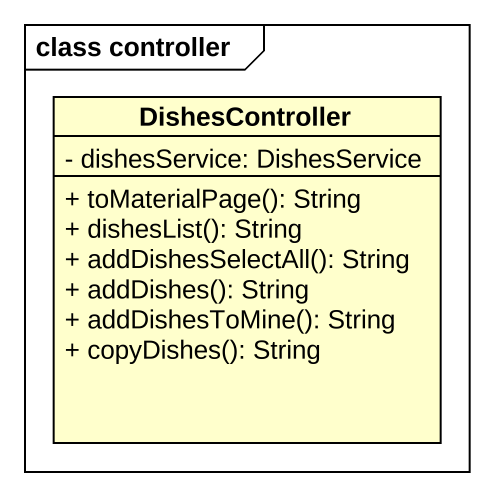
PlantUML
@startuml
mainframe class controller
hide circle
hide empty members
skinparam classAttributeIconSize 0
class DishesController {
  - dishesService: DishesService
  + toMaterialPage(): String
  + dishesList(): String
  + addDishesSelectAll(): String
  + addDishes(): String
  + addDishesToMine(): String
  + copyDishes(): String
}
@enduml
